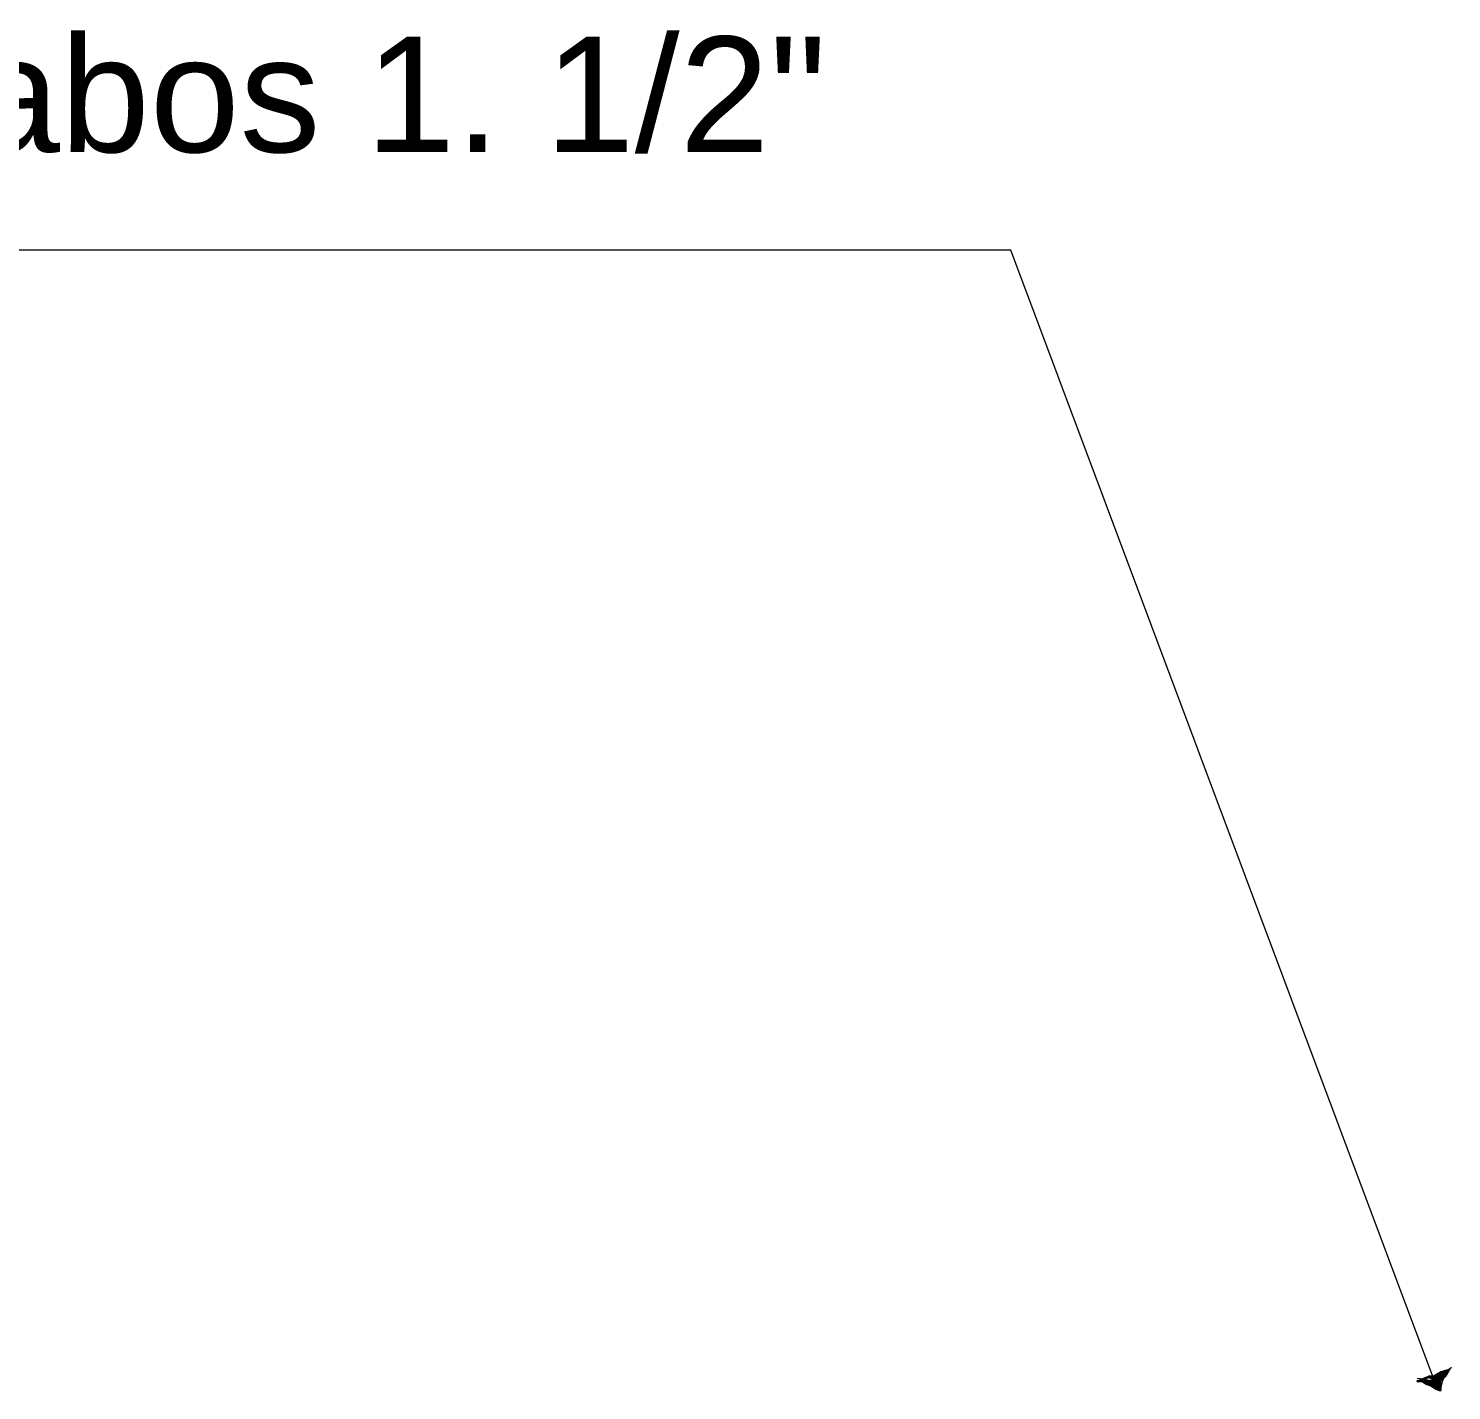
# Model space of a CAD drawing. Header units: millimetres. Extents: x 53 to 176, y -29 to 32.
# Drawn here: x 125.528 to 127.669, y -5.519 to -3.469 of the extents above; entities that cross this region are included whole.
import ezdxf

# ---------------------------------------------------------------- set-up
doc = ezdxf.new("R2010")
doc.units = ezdxf.units.MM
doc.layers.add('15 - Quadro de medição', color=6, linetype='Continuous')
doc.styles.add('Arial0', font='arial.ttf', dxfattribs={"height": 3.14658})

msp = doc.modelspace()

# ---------------------------------------------------------------- hatches: boundary and pattern name
at = {"layer": '15 - Quadro de medição', "true_color": 0x000007}
h = msp.add_hatch(color=7, dxfattribs=at)
h.paths.add_polyline_path([(127.6415, -5.4983), (127.6346, -5.4983), (127.6457, -5.5052)])
h.paths.add_polyline_path([(127.6346, -5.4983), (127.6457, -5.5052), (127.6178, -5.5052)])
h.paths.add_polyline_path([(127.6457, -5.5052), (127.6178, -5.5052), (127.6248, -5.5052)])
h = msp.add_hatch(color=7, dxfattribs=at)
h.paths.add_polyline_path([(127.6639, -5.4913), (127.6527, -5.4913), (127.6597, -5.4983)])
h.paths.add_polyline_path([(127.6527, -5.4913), (127.6597, -5.4983), (127.6415, -5.4983)])
h = msp.add_hatch(color=7, dxfattribs=at)
h.paths.add_polyline_path([(127.6569, -5.4983), (127.6415, -5.4983)])
h.paths.add_polyline_path([(127.6569, -5.4983), (127.6415, -5.4983), (127.6597, -5.4983)])
h = msp.add_hatch(color=7, dxfattribs=at)
h.paths.add_polyline_path([(127.6569, -5.4983), (127.6415, -5.4983), (127.6527, -5.5052)])
h.paths.add_polyline_path([(127.6415, -5.4983), (127.6527, -5.5052), (127.6457, -5.5052)])
for points in [[(127.6667, -5.4871), (127.6639, -5.4913), (127.6527, -5.4913)], [(127.6499, -5.5122), (127.6527, -5.5122), (127.6527, -5.5164)]]:
    msp.add_hatch(color=7, dxfattribs=at).paths.add_polyline_path(points)
h = msp.add_hatch(color=7, dxfattribs=at)
h.paths.add_polyline_path([(127.6457, -5.5052), (127.6248, -5.5052), (127.6457, -5.5094)])
h.paths.add_polyline_path([(127.6248, -5.5052), (127.6457, -5.5094), (127.6318, -5.5094)])
h = msp.add_hatch(color=7, dxfattribs=at)
h.paths.add_polyline_path([(127.6457, -5.5094), (127.6318, -5.5094), (127.6499, -5.5122)])
h.paths.add_polyline_path([(127.6318, -5.5094), (127.6499, -5.5122), (127.6388, -5.5122)])
h = msp.add_hatch(color=7, dxfattribs=at)
h.paths.add_polyline_path([(127.6499, -5.5122), (127.6388, -5.5122), (127.6499, -5.5164)])
h.paths.add_polyline_path([(127.6388, -5.5122), (127.6499, -5.5164), (127.6457, -5.5164)])
h = msp.add_hatch(color=7, dxfattribs=at)
h.paths.add_polyline_path([(127.6527, -5.5052), (127.6457, -5.5052), (127.6527, -5.5122)])
h.paths.add_polyline_path([(127.6457, -5.5052), (127.6527, -5.5122), (127.6499, -5.5122)])
h = msp.add_hatch(color=7, dxfattribs=at)
h.paths.add_polyline_path([(127.6527, -5.5192), (127.6457, -5.5164)])
h.paths.add_polyline_path([(127.6527, -5.5192), (127.6457, -5.5164), (127.6499, -5.5164)])
h = msp.add_hatch(color=7, dxfattribs=at)
h.paths.add_polyline_path([(127.6499, -5.5122), (127.6499, -5.5164), (127.6527, -5.5164)])
h.paths.add_polyline_path([(127.6499, -5.5164), (127.6527, -5.5164), (127.6527, -5.5192)])

# ---------------------------------------------------------------- linework, layer by layer
at = {"layer": '15 - Quadro de medição', "color": 7, "linetype": 'Continuous', "lineweight": 20, "true_color": 0x000007}
for points in [[(127.6415, -5.4983), (127.006, -3.8026), (123.8452, -3.8026)], [(127.6667, -5.4871), (127.6415, -5.4983), (127.6178, -5.5052)], [(127.6415, -5.4983), (127.6527, -5.5192), (127.6527, -5.5192)], [(127.6527, -5.5192), (127.6415, -5.4983), (127.6415, -5.4983)]]:
    msp.add_lwpolyline(points, dxfattribs=at)
at = {"layer": '15 - Quadro de medição', "color": 7, "linetype": 'Continuous', "lineweight": -2, "true_color": 0x000007}
for points in [[(127.6346, -5.4983), (127.6457, -5.5052), (127.6178, -5.5052)], [(127.6415, -5.4983), (127.6346, -5.4983), (127.6346, -5.4983)], [(127.6415, -5.4983), (127.6346, -5.4983), (127.6457, -5.5052)], [(127.6527, -5.4913), (127.6597, -5.4983), (127.6415, -5.4983)], [(127.6569, -5.4983), (127.6569, -5.4983), (127.6415, -5.4983)], [(127.6569, -5.4983), (127.6415, -5.4983), (127.6597, -5.4983)], [(127.6569, -5.4983), (127.6415, -5.4983), (127.6527, -5.5052)], [(127.6415, -5.4983), (127.6527, -5.5052), (127.6457, -5.5052)], [(127.6667, -5.4871), (127.6639, -5.4913), (127.6527, -5.4913)], [(127.6639, -5.4913), (127.6527, -5.4913), (127.6597, -5.4983)], [(127.6457, -5.5052), (127.6178, -5.5052), (127.6248, -5.5052)], [(127.6178, -5.5052), (127.6457, -5.5052), (127.6457, -5.5052)], [(127.6457, -5.5052), (127.6248, -5.5052), (127.6457, -5.5094)], [(127.6248, -5.5052), (127.6457, -5.5094), (127.6318, -5.5094)], [(127.6457, -5.5094), (127.6318, -5.5094), (127.6499, -5.5122)], [(127.6318, -5.5094), (127.6499, -5.5122), (127.6388, -5.5122)], [(127.6499, -5.5122), (127.6388, -5.5122), (127.6499, -5.5164)], [(127.6388, -5.5122), (127.6499, -5.5164), (127.6457, -5.5164)], [(127.6527, -5.5052), (127.6457, -5.5052), (127.6527, -5.5122)], [(127.6457, -5.5052), (127.6527, -5.5122), (127.6499, -5.5122)], [(127.6527, -5.5192), (127.6527, -5.5192), (127.6457, -5.5164)], [(127.6527, -5.5192), (127.6457, -5.5164), (127.6499, -5.5164)], [(127.6499, -5.5122), (127.6499, -5.5164), (127.6527, -5.5164)], [(127.6499, -5.5122), (127.6527, -5.5122), (127.6527, -5.5164)], [(127.6499, -5.5164), (127.6527, -5.5164), (127.6527, -5.5192)]]:
    msp.add_lwpolyline(points, close=True, dxfattribs=at)
at = {"layer": '15 - Quadro de medição', "color": 7, "linetype": 'Continuous', "lineweight": 20, "true_color": 0x000007}
for points in [[(127.6541, -5.5164), (127.6443, -5.5066), (127.6318, -5.5011), (127.6178, -5.5011)], [(127.6695, -5.4843), (127.6597, -5.4927), (127.6541, -5.5066), (127.6527, -5.5192)]]:
    msp.add_open_spline(points, degree=3, dxfattribs=at)

# ---------------------------------------------------------------- texts
at = {"layer": '15 - Quadro de medição', "color": 7, "true_color": 0x000007, "style": 'Arial0'}
msp.add_text('Saída dos cabos 1. 1/2"', height=0.173998, dxfattribs=at).set_placement((124.1566, -3.6552))

doc.saveas('drawing.dxf')
